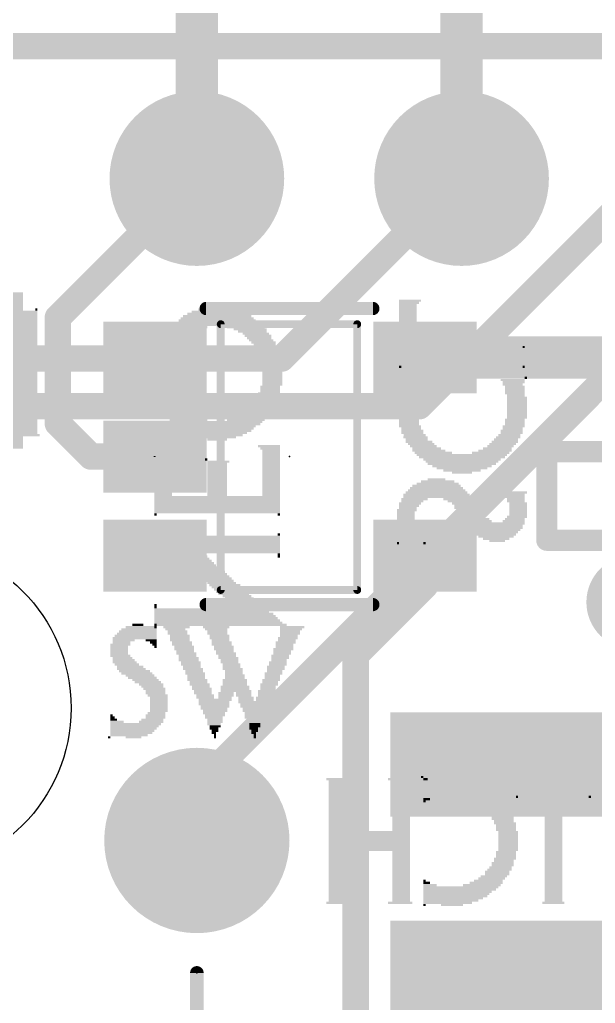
# Model space of a CAD drawing. Extents: x -8.6 to 58.7, y -9 to 29.5.
# Drawn here: x 37.67 to 43.19, y 11.14 to 20.57 of the extents above; entities that cross this region are included whole.
import ezdxf

# ---------------------------------------------------------------- set-up
doc = ezdxf.new("R2010")
doc.units = 0
for name, color, linetype in [('1', 12, 'CONTINUOUS'), ('16', 5, 'CONTINUOUS'), ('17', 110, 'CONTINUOUS'), ('18', 110, 'CONTINUOUS'), ('20', 4, 'CONTINUOUS'), ('200', 132, 'CONTINUOUS'), ('201', 6, 'CONTINUOUS'), ('21', 40, 'CONTINUOUS'), ('23', 53, 'CONTINUOUS'), ('47', 253, 'CONTINUOUS')]:
    doc.layers.add(name, color=color, linetype=linetype)

# ---------------------------------------------------------------- blocks, each defined once
blk = doc.blocks.new('RECT')
blk.add_solid([(-0.5, -0.5), (0.5, -0.5), (-0.5, 0.5), (0.5, 0.5)])
blk = doc.blocks.new('ROUNDP')
at = {"const_width": 0.5}
blk.add_lwpolyline([(0, -0.25, 1), (0, 0.25, 1), (0, -0.25)], format="xyb", dxfattribs=at)
blk = doc.blocks.new('ROUNDV')
at = {"const_width": 0.5}
blk.add_lwpolyline([(0, -0.25, 1), (0, 0.25, 1), (0, -0.25)], format="xyb", dxfattribs=at)

msp = doc.modelspace()

# ---------------------------------------------------------------- linework, layer by layer
at = {"layer": '1'}
for points, const_width in [([(35.56, 20.32), (45.593, 20.32)], 0.254), ([(38.0365, 17.7165), (39.37, 19.05)], 0.254), ([(38.0365, 16.7005), (38.0365, 17.7165)], 0.254), ([(41.559, 17.333), (43.5, 17.333)], 0.4064), ([(38.354, 16.383), (38.0365, 16.7005)], 0.254), ([(38.969, 16.383), (38.354, 16.383)], 0.254), ([(41.559, 15.433), (41.559, 15.143)], 0.254), ([(41.559, 15.143), (40.894, 14.478)], 0.254), ([(40.894, 14.478), (40.894, 9.779)], 0.254)]:
    msp.add_lwpolyline(points, dxfattribs=dict(at, const_width=const_width))
for points, const_width in [([(39.4149, 19.0051, 1), (39.3251, 19.0949)], 0.127), ([(38.1, 17.7165, 1), (37.973, 17.7165)], 0.127), ([(37.9916, 17.7614, 1), (38.0814, 17.6716)], 0.127), ([(41.559, 17.4346, 1), (41.559, 17.2314)], 0.2032), ([(38.0814, 16.7454, 1), (37.9916, 16.6556)], 0.127), ([(37.973, 16.7005, 1), (38.1, 16.7005)], 0.127), ([(38.354, 16.4465, 1), (38.354, 16.3195)], 0.127), ([(38.3091, 16.3381, 1), (38.3989, 16.4279)], 0.127), ([(38.969, 16.3195, 1), (38.969, 16.4465)], 0.127), ([(41.6225, 15.433, 1), (41.4955, 15.433)], 0.127), ([(41.4955, 15.143, 1), (41.6225, 15.143)], 0.127), ([(41.6039, 15.0981, 1), (41.5141, 15.1879)], 0.127), ([(40.9575, 14.478, 1), (40.8305, 14.478)], 0.127), ([(40.8491, 14.5229, 1), (40.9389, 14.4331)], 0.127)]:
    msp.add_lwpolyline(points, format="xyb", dxfattribs=dict(at, const_width=const_width))
at = {"layer": '16'}
for points, const_width in [([(39.37, 21.59), (39.37, 19.05)], 0.4064), ([(41.91, 21.59), (41.91, 19.05)], 0.4064), ([(40.1828, 17.3228), (41.91, 19.05)], 0.254), ([(41.5036, 16.8656), (43.688, 19.05)], 0.254), ([(40.1828, 17.3228), (23.991, 17.3228)], 0.254), ([(43.434, 17.272), (39.37, 13.208)], 0.254), ([(24.4856, 16.8656), (41.5036, 16.8656)], 0.254), ([(39.37, 13.208), (39.37, 12.7)], 0.254)]:
    msp.add_lwpolyline(points, dxfattribs=dict(at, const_width=const_width))
for points, const_width in [([(41.9549, 19.0051, 1), (41.8651, 19.0949)], 0.127), ([(39.2684, 19.05, 1), (39.4716, 19.05)], 0.2032), ([(41.8084, 19.05, 1), (42.0116, 19.05)], 0.2032), ([(40.1379, 17.3677, 1), (40.2277, 17.2779)], 0.127), ([(40.1828, 17.2593, 1), (40.1828, 17.3863)], 0.127), ([(41.5036, 16.8021, 1), (41.5036, 16.9291)], 0.127), ([(41.4587, 16.9105, 1), (41.5485, 16.8207)], 0.127), ([(39.4335, 13.208, 1), (39.3065, 13.208)], 0.127), ([(39.3251, 13.2529, 1), (39.4149, 13.1631)], 0.127), ([(39.3065, 12.7, 1), (39.4335, 12.7)], 0.127)]:
    msp.add_lwpolyline(points, format="xyb", dxfattribs=dict(at, const_width=const_width))
at = {"layer": '20'}
msp.add_circle((36.576, 13.97), 1.5875, dxfattribs=at)
at = {"layer": '21'}
for points, const_width in [([(39.459, 17.803), (41.059, 17.803)], 0.127), ([(39.599, 15.103), (39.599, 17.653)], 0.075), ([(39.599, 17.653), (40.909, 17.653)], 0.075), ([(40.909, 17.653), (40.909, 15.103)], 0.075), ([(42.728, 15.58), (42.728, 16.43)], 0.2032), ([(42.728, 16.43), (46.728, 16.43)], 0.2032), ([(38.969, 16.383), (38.959, 16.383)], 0.01), ([(45.228, 15.58), (42.728, 15.58)], 0.2032), ([(40.909, 15.103), (39.599, 15.103)], 0.075), ([(41.059, 14.963), (39.459, 14.963)], 0.127)]:
    msp.add_lwpolyline(points, dxfattribs=dict(at, const_width=const_width))
for points, const_width in [([(39.459, 17.8347, 1), (39.459, 17.7713)], 0.0635), ([(41.059, 17.7713, 1), (41.059, 17.8347)], 0.0635), ([(39.599, 17.6718, 1), (39.599, 17.6343)], 0.0375), ([(39.6178, 17.653, 1), (39.5803, 17.653)], 0.0375), ([(40.9277, 17.653, 1), (40.8903, 17.653)], 0.0375), ([(40.909, 17.6343, 1), (40.909, 17.6718)], 0.0375), ([(42.7788, 16.43, 1), (42.6772, 16.43)], 0.1016), ([(42.728, 16.4808, 1), (42.728, 16.3792)], 0.1016), ([(38.959, 16.3855, 1), (38.959, 16.3805)], 0.005), ([(38.969, 16.3805, 1), (38.969, 16.3855)], 0.005), ([(42.728, 15.6308, 1), (42.728, 15.5292)], 0.1016), ([(42.6772, 15.58, 1), (42.7788, 15.58)], 0.1016), ([(39.599, 15.1218, 1), (39.599, 15.0843)], 0.0375), ([(39.5803, 15.103, 1), (39.6178, 15.103)], 0.0375), ([(40.8903, 15.103, 1), (40.9277, 15.103)], 0.0375), ([(40.909, 15.0843, 1), (40.909, 15.1218)], 0.0375), ([(39.459, 14.9948, 1), (39.459, 14.9313)], 0.0635), ([(41.059, 14.9313, 1), (41.059, 14.9948)], 0.0635)]:
    msp.add_lwpolyline(points, format="xyb", dxfattribs=dict(at, const_width=const_width))
at = {"layer": '23'}
for p in [(40.259, 16.383), (39.37, 11.43)]:
    msp.add_point(p, dxfattribs=at)
at = {"layer": '47', "const_width": 0.13}
msp.add_lwpolyline([(39.37, 11.43), (39.37, -8.935)], dxfattribs=at)
at = {"layer": '47', "const_width": 0.065}
msp.add_lwpolyline([(39.4025, 11.43, 1), (39.3375, 11.43)], format="xyb", dxfattribs=at)

# ---------------------------------------------------------------- block references
at = {"layer": '1', "xscale": 1.24, "yscale": 1.5}
msp.add_blockref('RECT', (37.0815, 17.2085), dxfattribs=at)
at = {"layer": '1', "xscale": 0.69, "yscale": 0.99, "rotation": 270}
for p in [(38.969, 17.333), (41.559, 17.333), (38.969, 16.383), (38.969, 15.433), (41.559, 15.433)]:
    msp.add_blockref('RECT', p, dxfattribs=at)
at = {"layer": '1', "yscale": 4.6, "rotation": 270}
for p in [(43.528, 13.43), (43.528, 11.43)]:
    msp.add_blockref('RECT', p, dxfattribs=at)
at = {"layer": '17', "xscale": 1.6764, "yscale": 1.6764, "rotation": 90}
for p in [(39.37, 19.05), (39.37, 19.05), (41.91, 19.05), (41.91, 19.05)]:
    msp.add_blockref('ROUNDP', p, dxfattribs=at)
at = {"layer": '17', "xscale": 1.778, "yscale": 1.778}
msp.add_blockref('ROUNDP', (39.37, 12.7), dxfattribs=at)
msp.add_blockref('ROUNDP', (39.37, 12.7), dxfattribs=at)
at = {"layer": '18', "xscale": 0.9064, "yscale": 0.9064}
msp.add_blockref('ROUNDV', (43.561, 14.986), dxfattribs=at)
msp.add_blockref('ROUNDV', (43.561, 14.986), dxfattribs=at)
at = {"layer": '200', "yscale": 0.0212}
for p, xscale in [((38.8147, 14.7261), 0.3385), ((38.8359, 14.7473), 0.2962), ((38.8041, 14.7684), 0.1058), ((38.9734, 14.7684), 0.0212), ((39.1744, 14.7473), 0.2539), ((39.1638, 14.7261), 0.1904), ((39.5553, 14.7473), 0.2539), ((39.5553, 14.7261), 0.2116), ((40.2746, 14.7261), 0.2116), ((40.2852, 14.7473), 0.2327), ((38.7724, 14.6415), 0.4232), ((38.6666, 14.6203), 0.2116), ((38.783, 14.6626), 0.402), ((38.7936, 14.6838), 0.3809), ((38.8041, 14.7049), 0.3597), ((38.9311, 14.6203), 0.1058), ((39.185, 14.7049), 0.1904), ((39.185, 14.6838), 0.1904), ((39.2061, 14.6626), 0.1904), ((39.2061, 14.6415), 0.1904), ((39.2061, 14.6203), 0.1904), ((39.5658, 14.7049), 0.1904), ((39.5658, 14.6838), 0.1904), ((39.587, 14.6626), 0.1904), ((39.587, 14.6415), 0.1904), ((39.5976, 14.6203), 0.1693), ((40.2323, 14.6203), 0.1693), ((40.2429, 14.6415), 0.1904), ((40.2535, 14.6626), 0.1693), ((40.2641, 14.7049), 0.1904), ((40.2641, 14.6838), 0.1904), ((38.6243, 14.5568), 0.1693), ((38.6243, 14.5357), 0.1693), ((38.6349, 14.578), 0.1904), ((38.6455, 14.5992), 0.1693), ((38.9522, 14.5992), 0.0635), ((38.9628, 14.578), 0.0423), ((38.9734, 14.5568), 0.0212), ((39.2273, 14.5992), 0.1904), ((39.2273, 14.578), 0.1904), ((39.2485, 14.5568), 0.1904), ((39.2485, 14.5357), 0.1904), ((39.6082, 14.5992), 0.1904), ((39.6082, 14.578), 0.1904), ((39.6293, 14.5568), 0.1904), ((39.6293, 14.5357), 0.1904), ((40.2006, 14.5357), 0.1904), ((40.2217, 14.5992), 0.1904), ((40.2112, 14.578), 0.1693), ((40.2112, 14.5568), 0.1693), ((38.6243, 14.5145), 0.1693), ((38.6243, 14.4934), 0.1693), ((38.6349, 14.4722), 0.1904), ((38.656, 14.4511), 0.1904), ((38.6666, 14.4299), 0.2116), ((39.259, 14.5145), 0.1693), ((39.2696, 14.4934), 0.1904), ((39.2802, 14.4722), 0.1693), ((39.2908, 14.4511), 0.1904), ((39.2908, 14.4299), 0.1904), ((39.6399, 14.5145), 0.1693), ((39.6505, 14.4934), 0.1904), ((39.661, 14.4722), 0.1693), ((39.6716, 14.4511), 0.1904), ((39.6822, 14.4299), 0.1693), ((40.1688, 14.4722), 0.1693), ((40.1688, 14.4511), 0.1693), ((40.1583, 14.4299), 0.1481), ((40.19, 14.5145), 0.1693), ((40.19, 14.4934), 0.1693), ((38.6772, 14.4087), 0.2327), ((38.6983, 14.3876), 0.2327), ((38.7301, 14.3664), 0.2539), ((38.7407, 14.3453), 0.2751), ((39.3119, 14.4087), 0.1904), ((39.3119, 14.3876), 0.1904), ((39.3225, 14.3664), 0.1693), ((39.3331, 14.3453), 0.1904), ((39.6822, 14.4087), 0.1693), ((39.7034, 14.3876), 0.1693), ((39.7034, 14.3664), 0.1693), ((39.7139, 14.3453), 0.1904), ((40.1265, 14.3664), 0.1693), ((40.1265, 14.3453), 0.1693), ((40.1477, 14.4087), 0.1693), ((40.1477, 14.3876), 0.1693), ((38.7724, 14.3241), 0.2962), ((38.7936, 14.3029), 0.2962), ((38.8253, 14.2818), 0.2751), ((38.8465, 14.2606), 0.2751), ((38.8782, 14.2395), 0.2539), ((39.3437, 14.3241), 0.1693), ((39.3543, 14.3029), 0.1904), ((39.3648, 14.2818), 0.1693), ((39.3648, 14.2606), 0.1693), ((39.3754, 14.2395), 0.1904), ((39.7351, 14.2395), 0.2327), ((39.7245, 14.3241), 0.1693), ((39.7245, 14.3029), 0.1693), ((39.7351, 14.2818), 0.1904), ((39.7351, 14.2606), 0.1904), ((40.0842, 14.2395), 0.1693), ((40.1054, 14.3029), 0.1693), ((40.0948, 14.2818), 0.1481), ((40.0948, 14.2606), 0.1481), ((40.1159, 14.3241), 0.1481), ((38.8993, 14.2183), 0.2539), ((38.9311, 14.1972), 0.2327), ((38.9417, 14.176), 0.2116), ((38.9628, 14.1548), 0.2116), ((39.386, 14.2183), 0.1693), ((39.3966, 14.1972), 0.1904), ((39.4071, 14.176), 0.1693), ((39.4177, 14.1548), 0.1904), ((39.7351, 14.176), 0.2751), ((39.7351, 14.1548), 0.2751), ((39.7351, 14.2183), 0.2327), ((39.7351, 14.1972), 0.2327), ((40.0631, 14.1972), 0.1693), ((40.0525, 14.176), 0.1481), ((40.0525, 14.1548), 0.1481), ((40.0736, 14.2183), 0.1481), ((38.9734, 14.1337), 0.1904), ((38.9734, 14.1125), 0.1904), ((38.9946, 14.0914), 0.1904), ((39.0051, 14.0702), 0.1693), ((39.4283, 14.1337), 0.1693), ((39.4283, 14.1125), 0.1693), ((39.4495, 14.0914), 0.1693), ((39.4495, 14.0702), 0.1693), ((39.6399, 14.0702), 0.127), ((39.6505, 14.1125), 0.1481), ((39.6505, 14.0914), 0.1481), ((39.7457, 14.1337), 0.2962), ((39.8197, 14.1125), 0.1481), ((39.8197, 14.0914), 0.1481), ((39.8409, 14.0702), 0.1481), ((40.0102, 14.0702), 0.1481), ((40.0419, 14.1337), 0.1693), ((40.0313, 14.1125), 0.1481), ((40.0313, 14.0914), 0.1481), ((39.0051, 14.049), 0.1693), ((39.0051, 14.0279), 0.1693), ((39.0051, 14.0067), 0.1693), ((39.0051, 13.9856), 0.1693), ((39.0051, 13.9644), 0.1693), ((39.5447, 14.049), 0.3174), ((39.5341, 14.0279), 0.2962), ((39.5341, 14.0067), 0.2962), ((39.5447, 13.9856), 0.2751), ((39.5341, 13.9644), 0.2539), ((39.8409, 14.049), 0.1481), ((39.9149, 14.0279), 0.2962), ((39.9255, 14.0067), 0.2751), ((39.9255, 13.9856), 0.2751), ((39.9255, 13.9644), 0.2327), ((40.0102, 14.049), 0.1481), ((38.5502, 13.9009), 0.0212), ((38.5608, 13.8798), 0.0423), ((38.9734, 13.9009), 0.1904), ((38.9734, 13.8798), 0.1904), ((38.984, 13.9221), 0.1693), ((39.0051, 13.9433), 0.1693), ((39.5341, 13.9221), 0.2116), ((39.5447, 13.9433), 0.2327), ((39.5341, 13.8798), 0.1693), ((39.5447, 13.9009), 0.1904), ((39.9255, 13.9433), 0.2327), ((39.9149, 13.8798), 0.1693), ((39.9255, 13.9221), 0.1904), ((39.9255, 13.9009), 0.1904), ((38.5714, 13.8586), 0.0635), ((38.6031, 13.8375), 0.1269), ((38.7724, 13.7951), 0.4655), ((38.783, 13.8163), 0.4866), ((38.7618, 13.774), 0.4443), ((38.9311, 13.8375), 0.2327), ((38.9417, 13.8586), 0.2116), ((39.5447, 13.8586), 0.1481), ((39.5447, 13.8375), 0.1481), ((39.5341, 13.8163), 0.127), ((39.5447, 13.7951), 0.1058), ((39.5341, 13.774), 0.0846), ((39.9255, 13.8586), 0.1481), ((39.9255, 13.8375), 0.1481), ((39.9255, 13.8163), 0.1058), ((39.9255, 13.7951), 0.1058), ((39.9149, 13.774), 0.0846), ((38.5291, 13.6894), 0.0212), ((38.7512, 13.7528), 0.4232), ((38.7195, 13.7105), 0.3597), ((38.7407, 13.7317), 0.402), ((38.7618, 13.6894), 0.1481), ((39.5447, 13.7528), 0.0635), ((39.5341, 13.7317), 0.0423), ((39.5447, 13.7105), 0.0212), ((39.5447, 13.6894), 0.0212), ((39.9255, 13.7528), 0.0635), ((39.9149, 13.7317), 0.0423), ((39.9255, 13.7105), 0.0212), ((39.9255, 13.6894), 0.0212)]:
    msp.add_blockref('RECT', p, dxfattribs=dict(at, xscale=xscale))
at = {"layer": '201', "yscale": 0.0212, "rotation": 180}
for p, xscale in [((41.4163, 17.8787), 0.2116), ((41.3952, 17.8364), 0.1693), ((41.4058, 17.8575), 0.1904), ((37.6184, 17.7306), 0.4443), ((37.6396, 17.7517), 0.402), ((37.6502, 17.7729), 0.3808), ((37.6079, 17.794), 0.1693), ((37.83, 17.794), 0.0212), ((38.0839, 17.7729), 0.1904), ((38.0839, 17.7517), 0.1481), ((38.0839, 17.7306), 0.1481), ((39.565, 17.7306), 0.6559), ((39.565, 17.7517), 0.5713), ((39.565, 17.7729), 0.4866), ((39.565, 17.794), 0.3597), ((39.565, 17.8152), 0.1904), ((41.3952, 17.8152), 0.1693), ((41.3952, 17.794), 0.1693), ((41.3952, 17.7729), 0.1693), ((41.3952, 17.7517), 0.1693), ((41.3952, 17.7306), 0.1693), ((37.5867, 17.6459), 0.5078), ((37.5973, 17.6883), 0.4866), ((37.5973, 17.6671), 0.4866), ((37.6079, 17.7094), 0.4655), ((38.0839, 17.7094), 0.1481), ((38.0839, 17.6883), 0.1481), ((38.0839, 17.6671), 0.1481), ((38.0839, 17.6459), 0.1481), ((39.565, 17.6459), 0.8675), ((39.565, 17.6671), 0.8252), ((39.565, 17.6883), 0.7405), ((39.565, 17.7094), 0.6982), ((41.3952, 17.7094), 0.1693), ((41.3952, 17.6883), 0.1693), ((41.3952, 17.6671), 0.1693), ((41.3952, 17.6459), 0.1693), ((37.5761, 17.6248), 0.529), ((37.7666, 17.6036), 0.1481), ((37.7666, 17.5825), 0.1481), ((37.7666, 17.5613), 0.1481), ((38.0839, 17.6248), 0.1481), ((38.0839, 17.6036), 0.1481), ((38.0839, 17.5825), 0.1481), ((38.0839, 17.5613), 0.1481), ((39.1947, 17.5613), 0.2539), ((39.2476, 17.6036), 0.3174), ((39.2265, 17.5825), 0.2751), ((39.2899, 17.6248), 0.3597), ((39.8401, 17.6248), 0.3597), ((39.8824, 17.6036), 0.3174), ((39.9035, 17.5825), 0.2751), ((39.9353, 17.5613), 0.2539), ((41.3952, 17.6248), 0.1693), ((41.3952, 17.6036), 0.1693), ((41.3952, 17.5825), 0.1693), ((41.3952, 17.5613), 0.1693), ((37.7666, 17.5401), 0.1481), ((37.7666, 17.519), 0.1481), ((37.7666, 17.4978), 0.1481), ((37.7666, 17.4767), 0.1481), ((37.7666, 17.4555), 0.1481), ((38.0839, 17.5401), 0.1481), ((38.0839, 17.519), 0.1481), ((38.0839, 17.4978), 0.1481), ((38.0839, 17.4767), 0.1481), ((38.0839, 17.4555), 0.1481), ((39.1101, 17.4555), 0.2116), ((39.1207, 17.4767), 0.2327), ((39.1524, 17.519), 0.2539), ((39.1313, 17.4978), 0.2116), ((39.1736, 17.5401), 0.2539), ((39.9564, 17.5401), 0.2539), ((39.967, 17.519), 0.2327), ((39.9882, 17.4978), 0.2327), ((40.0093, 17.4767), 0.2327), ((40.0199, 17.4555), 0.2116), ((41.3952, 17.5401), 0.1693), ((41.3952, 17.519), 0.1693), ((41.3952, 17.4978), 0.1693), ((41.3952, 17.4767), 0.1693), ((41.3952, 17.4555), 0.1693), ((37.7666, 17.4344), 0.1481), ((37.7666, 17.4132), 0.1481), ((37.7666, 17.392), 0.1481), ((37.7666, 17.3709), 0.1481), ((38.0839, 17.4344), 0.1481), ((38.0839, 17.4132), 0.1481), ((38.0839, 17.392), 0.1481), ((38.0839, 17.3709), 0.1481), ((39.0678, 17.3709), 0.2116), ((39.0889, 17.4344), 0.2116), ((39.0889, 17.4132), 0.2116), ((39.0784, 17.392), 0.1904), ((40.0411, 17.4344), 0.2116), ((40.0411, 17.4132), 0.2116), ((40.0516, 17.392), 0.1904), ((40.0622, 17.3709), 0.2116), ((41.3952, 17.4344), 0.1693), ((41.9136, 17.4132), 1.206), ((41.9136, 17.392), 1.206), ((41.9136, 17.3709), 1.206), ((42.506, 17.4344), 0.0212), ((37.7666, 17.3497), 0.1481), ((37.7666, 17.3286), 0.1481), ((37.7666, 17.3074), 0.1481), ((37.7666, 17.2862), 0.1481), ((37.7666, 17.2651), 0.1481), ((38.0839, 17.3497), 0.1481), ((38.0839, 17.3286), 0.1481), ((38.0839, 17.3074), 0.1481), ((38.0839, 17.2862), 0.1481), ((38.0839, 17.2651), 0.1481), ((39.036, 17.2862), 0.1904), ((39.036, 17.2651), 0.1904), ((39.0572, 17.3497), 0.1904), ((39.0572, 17.3286), 0.1904), ((39.0572, 17.3074), 0.1904), ((40.0728, 17.3497), 0.1904), ((40.0728, 17.3286), 0.1904), ((40.0728, 17.3074), 0.1904), ((40.0939, 17.2862), 0.1904), ((40.0939, 17.2651), 0.1904), ((41.9136, 17.3497), 1.206), ((41.9136, 17.3286), 1.206), ((41.9136, 17.3074), 1.206), ((41.9136, 17.2862), 1.206), ((41.9136, 17.2651), 1.206), ((37.5867, 17.2228), 0.5078), ((37.5973, 17.2016), 0.4866), ((37.6079, 17.1805), 0.4655), ((37.7666, 17.2439), 0.1481), ((38.0839, 17.2439), 0.1481), ((38.0839, 17.2228), 0.1481), ((38.0839, 17.2016), 0.1481), ((38.0839, 17.1805), 0.1481), ((39.036, 17.2439), 0.1904), ((39.036, 17.2228), 0.1904), ((39.036, 17.2016), 0.1904), ((39.036, 17.1805), 0.1904), ((40.0939, 17.2439), 0.1904), ((40.0939, 17.2228), 0.1904), ((40.0939, 17.2016), 0.1904), ((40.0939, 17.1805), 0.1904), ((41.3211, 17.2439), 0.0212), ((42.506, 17.2439), 0.0212), ((37.5973, 17.0958), 0.4866), ((37.6079, 17.117), 0.4655), ((37.629, 17.1593), 0.4232), ((37.6396, 17.1381), 0.402), ((37.7666, 17.0747), 0.1481), ((38.0839, 17.1593), 0.1481), ((38.0839, 17.1381), 0.1481), ((38.0839, 17.117), 0.1481), ((38.0839, 17.0958), 0.1481), ((38.0839, 17.0747), 0.1481), ((39.036, 17.1593), 0.1904), ((39.036, 17.1381), 0.1904), ((39.036, 17.117), 0.1904), ((39.036, 17.0958), 0.1904), ((39.036, 17.0747), 0.1904), ((40.0939, 17.1593), 0.1904), ((40.0939, 17.1381), 0.1904), ((40.0939, 17.117), 0.1904), ((40.0939, 17.0958), 0.1904), ((40.0939, 17.0747), 0.1904), ((41.4163, 17.117), 0.2539), ((41.4163, 17.0958), 0.2116), ((41.4163, 17.0747), 0.2116), ((42.4002, 17.117), 0.2327), ((42.4108, 17.0958), 0.2116), ((42.4002, 17.0747), 0.1904), ((42.5271, 17.1381), 0.0212), ((37.7666, 17.0535), 0.1481), ((37.7666, 17.0324), 0.1481), ((37.7666, 17.0112), 0.1481), ((37.7666, 16.99), 0.1481), ((38.0839, 17.0535), 0.1481), ((38.0839, 17.0324), 0.1481), ((38.0839, 17.0112), 0.1481), ((38.0839, 16.99), 0.1481), ((39.0572, 17.0535), 0.1904), ((39.0572, 17.0324), 0.1904), ((39.0572, 17.0112), 0.1904), ((39.0678, 16.99), 0.2116), ((40.0622, 16.99), 0.2116), ((40.0728, 17.0535), 0.1904), ((40.0728, 17.0324), 0.1904), ((40.0728, 17.0112), 0.1904), ((41.3952, 16.99), 0.1693), ((41.4058, 17.0535), 0.1904), ((41.4058, 17.0324), 0.1904), ((41.4058, 17.0112), 0.1904), ((42.4214, 17.0535), 0.1904), ((42.4214, 17.0324), 0.1904), ((42.4214, 17.0112), 0.1904), ((42.4214, 16.99), 0.1904), ((37.7666, 16.9689), 0.1481), ((37.7666, 16.9477), 0.1481), ((37.7666, 16.9266), 0.1481), ((37.7666, 16.9054), 0.1481), ((37.7666, 16.8842), 0.1481), ((38.0839, 16.9689), 0.1481), ((38.0839, 16.9477), 0.1481), ((38.0839, 16.9266), 0.1481), ((38.0839, 16.9054), 0.1481), ((38.0839, 16.8842), 0.1481), ((39.0889, 16.9477), 0.2116), ((39.0889, 16.9266), 0.2116), ((39.0784, 16.9689), 0.1904), ((39.1101, 16.9054), 0.2116), ((39.1207, 16.8842), 0.2327), ((40.0093, 16.8842), 0.2327), ((40.0199, 16.9054), 0.2116), ((40.0411, 16.9477), 0.2116), ((40.0411, 16.9266), 0.2116), ((40.0516, 16.9689), 0.1904), ((41.3846, 16.9477), 0.1904), ((41.3846, 16.9266), 0.1904), ((41.3846, 16.9054), 0.1904), ((41.3846, 16.8842), 0.1904), ((41.3952, 16.9689), 0.1693), ((42.4319, 16.9689), 0.1693), ((42.4425, 16.9477), 0.1904), ((42.4425, 16.9266), 0.1904), ((42.4425, 16.9054), 0.1904), ((42.4425, 16.8842), 0.1904), ((37.7666, 16.8631), 0.1481), ((37.7666, 16.8419), 0.1481), ((37.7666, 16.8208), 0.1481), ((37.7666, 16.7996), 0.1481), ((38.0839, 16.8631), 0.1481), ((38.0839, 16.8419), 0.1481), ((38.0839, 16.8208), 0.1481), ((38.0839, 16.7996), 0.1481), ((39.1524, 16.8419), 0.2539), ((39.1313, 16.8631), 0.2116), ((39.1736, 16.8208), 0.2539), ((39.1947, 16.7996), 0.2539), ((39.9353, 16.7996), 0.2539), ((39.9564, 16.8208), 0.2539), ((39.9776, 16.8419), 0.2539), ((39.9987, 16.8631), 0.2116), ((41.3846, 16.8631), 0.1904), ((41.3846, 16.8419), 0.1904), ((41.3846, 16.8208), 0.1904), ((41.3846, 16.7996), 0.1904), ((42.4425, 16.8631), 0.1904), ((42.4425, 16.8419), 0.1904), ((42.4425, 16.8208), 0.1904), ((42.4425, 16.7996), 0.1904), ((37.7666, 16.7785), 0.1481), ((37.7666, 16.7573), 0.1481), ((37.7666, 16.7361), 0.1481), ((37.7666, 16.715), 0.1481), ((37.7666, 16.6938), 0.1481), ((38.0839, 16.7785), 0.1481), ((38.0839, 16.7573), 0.1481), ((38.0839, 16.7361), 0.1481), ((38.0839, 16.715), 0.1481), ((38.0839, 16.6938), 0.1481), ((39.2476, 16.7573), 0.3174), ((39.2265, 16.7785), 0.2751), ((39.2899, 16.7361), 0.3597), ((39.565, 16.715), 0.8675), ((39.565, 16.6938), 0.8252), ((39.8401, 16.7361), 0.3597), ((39.8824, 16.7573), 0.3174), ((39.9035, 16.7785), 0.2751), ((41.3846, 16.7785), 0.1904), ((41.3846, 16.7573), 0.1904), ((41.4058, 16.7361), 0.1904), ((41.4058, 16.715), 0.1904), ((41.4058, 16.6938), 0.1904), ((42.4214, 16.7361), 0.1904), ((42.4214, 16.715), 0.1904), ((42.4214, 16.6938), 0.1904), ((42.4425, 16.7785), 0.1904), ((42.4425, 16.7573), 0.1904), ((37.7666, 16.6727), 0.1481), ((37.7666, 16.6515), 0.1481), ((37.7666, 16.6303), 0.1481), ((37.7666, 16.6092), 0.1481), ((38.0839, 16.6727), 0.1481), ((38.0839, 16.6515), 0.1481), ((38.0839, 16.6303), 0.1481), ((38.0839, 16.6092), 0.1481), ((39.565, 16.6727), 0.7405), ((39.565, 16.6515), 0.6982), ((39.565, 16.6303), 0.6559), ((39.565, 16.6092), 0.5713), ((41.4163, 16.6727), 0.2116), ((41.4269, 16.6515), 0.1904), ((41.4375, 16.6303), 0.2116), ((41.4375, 16.6092), 0.2116), ((42.3896, 16.6303), 0.2116), ((42.3896, 16.6092), 0.2116), ((42.4108, 16.6727), 0.2116), ((42.4002, 16.6515), 0.1904), ((37.7666, 16.588), 0.1904), ((38.0839, 16.588), 0.1904), ((39.565, 16.588), 0.4866), ((39.565, 16.5669), 0.3597), ((39.565, 16.5457), 0.1904), ((41.4587, 16.588), 0.2116), ((41.4692, 16.5669), 0.2327), ((41.4798, 16.5457), 0.2116), ((41.501, 16.5246), 0.2539), ((41.5221, 16.5034), 0.2539), ((42.305, 16.5034), 0.2539), ((42.3261, 16.5246), 0.2539), ((42.3367, 16.5457), 0.2327), ((42.3579, 16.5669), 0.2327), ((42.3685, 16.588), 0.2116), ((39.0466, 16.4399), 0.1693), ((39.0466, 16.4188), 0.1693), ((39.0678, 16.4822), 0.2116), ((39.0572, 16.4611), 0.1904), ((40.0622, 16.4822), 0.2116), ((40.0728, 16.4611), 0.1904), ((40.0834, 16.4399), 0.1693), ((40.0834, 16.4188), 0.1693), ((41.5433, 16.4822), 0.2539), ((41.575, 16.4611), 0.2751), ((41.5962, 16.4399), 0.3174), ((41.6385, 16.4188), 0.3597), ((42.1886, 16.4188), 0.3597), ((42.2309, 16.4399), 0.3174), ((42.2521, 16.4611), 0.2751), ((42.2838, 16.4822), 0.2539), ((39.0466, 16.3976), 0.1693), ((39.0466, 16.3764), 0.1693), ((39.0466, 16.3553), 0.1693), ((39.0466, 16.3341), 0.1693), ((39.4592, 16.3553), 0.0212), ((39.5756, 16.3341), 0.2116), ((40.0834, 16.3976), 0.1693), ((40.0834, 16.3764), 0.1693), ((40.0834, 16.3553), 0.1693), ((40.0834, 16.3341), 0.1693), ((41.9136, 16.3976), 0.8675), ((41.9136, 16.3764), 0.8252), ((41.9136, 16.3553), 0.7405), ((41.9136, 16.3341), 0.6982), ((39.0466, 16.313), 0.1693), ((39.0466, 16.2918), 0.1693), ((39.0466, 16.2707), 0.1693), ((39.0466, 16.2495), 0.1693), ((39.0466, 16.2283), 0.1693), ((39.565, 16.313), 0.1904), ((39.565, 16.2918), 0.1904), ((39.565, 16.2707), 0.1904), ((39.565, 16.2495), 0.1904), ((39.565, 16.2283), 0.1904), ((40.0834, 16.313), 0.1693), ((40.0834, 16.2918), 0.1693), ((40.0834, 16.2707), 0.1693), ((40.0834, 16.2495), 0.1693), ((40.0834, 16.2283), 0.1693), ((41.9136, 16.313), 0.6559), ((41.9136, 16.2918), 0.5713), ((41.9136, 16.2707), 0.4866), ((41.9136, 16.2495), 0.3597), ((41.9136, 16.2283), 0.1904), ((39.0466, 16.2072), 0.1693), ((39.0466, 16.186), 0.1693), ((39.0466, 16.1649), 0.1693), ((39.0466, 16.1437), 0.1693), ((39.565, 16.2072), 0.1904), ((39.565, 16.186), 0.1904), ((39.565, 16.1649), 0.1904), ((39.565, 16.1437), 0.1904), ((40.0834, 16.2072), 0.1693), ((40.0834, 16.186), 0.1693), ((40.0834, 16.1649), 0.1693), ((40.0834, 16.1437), 0.1693), ((41.6808, 16.1437), 0.3174), ((41.6702, 16.1649), 0.1693), ((39.0466, 16.1225), 0.1693), ((39.0466, 16.1014), 0.1693), ((39.0466, 16.0802), 0.1693), ((39.0466, 16.0591), 0.1693), ((39.0466, 16.0379), 0.1693), ((39.565, 16.1225), 0.1904), ((39.565, 16.1014), 0.1904), ((39.565, 16.0802), 0.1904), ((39.565, 16.0591), 0.1904), ((39.565, 16.0379), 0.1904), ((40.0834, 16.1225), 0.1693), ((40.0834, 16.1014), 0.1693), ((40.0834, 16.0802), 0.1693), ((40.0834, 16.0591), 0.1693), ((40.0834, 16.0379), 0.1693), ((41.6702, 16.0379), 0.5924), ((41.6702, 16.0591), 0.5501), ((41.6702, 16.0802), 0.5078), ((41.6702, 16.1014), 0.4655), ((41.6808, 16.1225), 0.402), ((42.4108, 16.0379), 0.2539), ((39.0466, 16.0168), 0.1693), ((39.565, 15.9956), 1.206), ((39.565, 15.9744), 1.206), ((39.565, 15.9533), 1.206), ((39.565, 16.0168), 0.1904), ((40.0834, 16.0168), 0.1693), ((41.4587, 15.9744), 0.2539), ((41.4375, 15.9533), 0.2116), ((41.6808, 15.9956), 0.6559), ((41.6702, 16.0168), 0.6347), ((41.8818, 15.9744), 0.2962), ((41.9136, 15.9533), 0.2751), ((42.4108, 16.0168), 0.2116), ((42.4214, 15.9956), 0.1904), ((42.4319, 15.9744), 0.1693), ((42.4319, 15.9533), 0.1693), ((39.565, 15.9321), 1.206), ((39.565, 15.911), 1.206), ((39.565, 15.8898), 1.206), ((39.565, 15.8687), 1.206), ((39.565, 15.8475), 1.206), ((41.374, 15.8475), 0.1693), ((41.3846, 15.8687), 0.1904), ((41.4163, 15.9321), 0.2116), ((41.3952, 15.8898), 0.1693), ((41.4058, 15.911), 0.1904), ((41.9347, 15.9321), 0.2327), ((41.9559, 15.911), 0.2327), ((41.9559, 15.8898), 0.2327), ((41.977, 15.8687), 0.2327), ((41.9982, 15.8475), 0.2327), ((42.4531, 15.9321), 0.1693), ((42.4531, 15.911), 0.1693), ((42.4531, 15.8898), 0.1693), ((42.4531, 15.8687), 0.1693), ((42.4531, 15.8475), 0.1693), ((38.9726, 15.8263), 0.0212), ((40.1574, 15.8263), 0.0212), ((41.374, 15.8263), 0.1693), ((41.374, 15.8052), 0.1693), ((41.374, 15.784), 0.1693), ((41.374, 15.7629), 0.1693), ((42.0193, 15.8263), 0.2327), ((42.0299, 15.8052), 0.2116), ((42.0511, 15.784), 0.2539), ((42.0722, 15.7629), 0.2539), ((42.4108, 15.7629), 0.2116), ((42.4214, 15.784), 0.1904), ((42.4425, 15.8052), 0.1904), ((42.4531, 15.8263), 0.1693), ((41.374, 15.7417), 0.1693), ((41.3846, 15.7205), 0.1481), ((41.3952, 15.6994), 0.1693), ((41.3952, 15.6782), 0.1693), ((41.3952, 15.6571), 0.1693), ((42.2309, 15.7205), 0.529), ((42.2415, 15.7417), 0.5501), ((42.2415, 15.6994), 0.5078), ((42.2415, 15.6782), 0.4655), ((42.2415, 15.6571), 0.4232), ((39.5544, 15.6148), 1.2272), ((39.5756, 15.5936), 1.1849), ((39.5862, 15.5724), 1.1637), ((40.1574, 15.6359), 0.0212), ((41.4163, 15.5936), 0.2116), ((41.4058, 15.6359), 0.1904), ((41.4058, 15.6148), 0.1904), ((41.4269, 15.5724), 0.2327), ((42.2415, 15.6359), 0.3808), ((42.2415, 15.6148), 0.3385), ((42.2415, 15.5936), 0.2539), ((42.2521, 15.5724), 0.1481), ((39.5967, 15.5513), 1.1425), ((39.6073, 15.5301), 1.1214), ((39.6179, 15.509), 1.1002), ((39.6285, 15.4878), 1.0791), ((39.6391, 15.4666), 1.0579), ((41.3, 15.5513), 0.0212), ((41.5539, 15.5513), 0.0212), ((39.2899, 15.4455), 0.2751), ((39.3217, 15.4243), 0.2962), ((39.3428, 15.4032), 0.2962), ((39.364, 15.382), 0.2962), ((40.1574, 15.4455), 0.0212), ((40.1574, 15.4243), 0.0212), ((39.3852, 15.3609), 0.2962), ((39.4063, 15.3397), 0.2962), ((39.438, 15.3185), 0.2751), ((39.4698, 15.2974), 0.2962), ((39.4909, 15.2762), 0.2962), ((39.5121, 15.2551), 0.2962), ((39.5333, 15.2339), 0.2962), ((39.5544, 15.2127), 0.2962), ((39.5862, 15.1916), 0.2751), ((39.6073, 15.1704), 0.2751), ((39.6391, 15.1493), 0.2962), ((39.6602, 15.1281), 0.2962), ((39.6814, 15.107), 0.2962), ((39.7025, 15.0858), 0.2962), ((39.7237, 15.0646), 0.2962), ((39.7554, 15.0435), 0.2751), ((39.7766, 15.0223), 0.2751), ((39.8083, 15.0012), 0.2962), ((38.9726, 14.9588), 0.0212), ((38.9726, 14.9377), 0.0212), ((39.5015, 14.9165), 1.0791), ((39.8295, 14.98), 0.2962), ((39.8506, 14.9588), 0.2962), ((39.8718, 14.9377), 0.2962), ((39.5438, 14.8531), 1.1637), ((39.5121, 14.8954), 1.1002), ((39.5333, 14.8742), 1.1425), ((39.5544, 14.8319), 1.1849), ((39.565, 14.8107), 1.206), ((39.5756, 14.7896), 1.2272), ((39.5967, 14.7684), 1.2695), ((38.9726, 14.7473), 0.0212), ((41.5327, 13.3085), 0.0212), ((41.8183, 13.3085), 0.2116), ((40.7287, 13.2873), 0.2327), ((40.7181, 13.2662), 0.1693), ((40.7181, 13.245), 0.1693), ((40.7181, 13.2239), 0.1693), ((40.7181, 13.2027), 0.1693), ((41.3211, 13.2873), 0.2327), ((41.3317, 13.2662), 0.1693), ((41.3317, 13.245), 0.1693), ((41.3317, 13.2239), 0.1693), ((41.3317, 13.2027), 0.1693), ((41.5644, 13.2873), 0.0423), ((41.8078, 13.2662), 0.529), ((41.8289, 13.245), 0.5713), ((41.8501, 13.2239), 0.6136), ((41.8607, 13.2027), 0.6347), ((41.8078, 13.2873), 0.402), ((42.7916, 13.2873), 0.7194), ((42.7916, 13.2662), 0.7194), ((42.7916, 13.245), 0.7194), ((42.7916, 13.2239), 0.7194), ((42.7916, 13.2027), 0.7194), ((40.7181, 13.1816), 0.1693), ((40.7181, 13.1604), 0.1693), ((40.7181, 13.1392), 0.1693), ((40.7181, 13.1181), 0.1693), ((41.3317, 13.1816), 0.1693), ((41.3317, 13.1604), 0.1693), ((41.3317, 13.1392), 0.1693), ((41.3317, 13.1181), 0.1693), ((41.8712, 13.1816), 0.6559), ((41.8924, 13.1604), 0.6982), ((41.903, 13.1392), 0.7194), ((41.6173, 13.1181), 0.1481), ((42.104, 13.1181), 0.3597), ((42.7916, 13.1816), 0.7194), ((42.7916, 13.1604), 0.7194), ((42.7916, 13.1392), 0.7194), ((42.4425, 13.1181), 0.0212), ((42.7916, 13.1181), 0.1693), ((43.1407, 13.1181), 0.0212), ((40.7181, 13.0969), 0.1693), ((40.7181, 13.0758), 0.1693), ((40.7181, 13.0546), 0.1693), ((40.7181, 13.0335), 0.1693), ((40.7181, 13.0123), 0.1693), ((41.3317, 13.0969), 0.1693), ((41.3317, 13.0758), 0.1693), ((41.3317, 13.0546), 0.1693), ((41.3317, 13.0335), 0.1693), ((41.3317, 13.0123), 0.1693), ((41.575, 13.0969), 0.0635), ((41.5539, 13.0758), 0.0212), ((42.1463, 13.0969), 0.3174), ((42.1675, 13.0758), 0.2751), ((42.1992, 13.0546), 0.2539), ((42.2204, 13.0335), 0.2539), ((42.2415, 13.0123), 0.2539), ((42.7916, 13.0969), 0.1693), ((42.7916, 13.0758), 0.1693), ((42.7916, 13.0546), 0.1693), ((42.7916, 13.0335), 0.1693), ((42.7916, 13.0123), 0.1693), ((40.7181, 12.9911), 0.1693), ((40.7181, 12.97), 0.1693), ((40.7181, 12.9488), 0.1693), ((40.7181, 12.9277), 0.1693), ((41.3317, 12.9911), 0.1693), ((41.3317, 12.97), 0.1693), ((41.3317, 12.9488), 0.1693), ((41.3317, 12.9277), 0.1693), ((42.2521, 12.9911), 0.2327), ((42.2732, 12.97), 0.2327), ((42.2838, 12.9488), 0.2116), ((42.305, 12.9277), 0.2116), ((42.7916, 12.9911), 0.1693), ((42.7916, 12.97), 0.1693), ((42.7916, 12.9488), 0.1693), ((42.7916, 12.9277), 0.1693), ((40.7181, 12.9065), 0.1693), ((40.7181, 12.8853), 0.1693), ((40.7181, 12.8642), 0.1693), ((40.7181, 12.843), 0.1693), ((41.3317, 12.9065), 0.1693), ((41.3317, 12.8853), 0.1693), ((41.3317, 12.8642), 0.1693), ((41.3317, 12.843), 0.1693), ((42.305, 12.9065), 0.2116), ((42.3261, 12.8642), 0.2116), ((42.3156, 12.8853), 0.1904), ((42.3367, 12.843), 0.1904), ((42.7916, 12.9065), 0.1693), ((42.7916, 12.8853), 0.1693), ((42.7916, 12.8642), 0.1693), ((42.7916, 12.843), 0.1693), ((40.7181, 12.8219), 0.1693), ((40.7181, 12.8007), 0.1693), ((41.0249, 12.7796), 0.7829), ((41.0249, 12.7584), 0.7829), ((41.0249, 12.7372), 0.7829), ((41.3317, 12.8219), 0.1693), ((41.3317, 12.8007), 0.1693), ((42.3367, 12.8219), 0.1904), ((42.3367, 12.8007), 0.1904), ((42.3579, 12.7796), 0.1904), ((42.3579, 12.7584), 0.1904), ((42.3579, 12.7372), 0.1904), ((42.7916, 12.8219), 0.1693), ((42.7916, 12.8007), 0.1693), ((42.7916, 12.7796), 0.1693), ((42.7916, 12.7584), 0.1693), ((42.7916, 12.7372), 0.1693), ((41.0249, 12.7161), 0.7829), ((41.0249, 12.6949), 0.7829), ((41.0249, 12.6738), 0.7829), ((41.0249, 12.6526), 0.7829), ((42.3579, 12.7161), 0.1904), ((42.3579, 12.6949), 0.1904), ((42.3579, 12.6738), 0.1904), ((42.3579, 12.6526), 0.1904), ((42.7916, 12.7161), 0.1693), ((42.7916, 12.6949), 0.1693), ((42.7916, 12.6738), 0.1693), ((42.7916, 12.6526), 0.1693), ((40.7181, 12.5891), 0.1693), ((40.7181, 12.568), 0.1693), ((40.7181, 12.5468), 0.1693), ((41.0249, 12.6314), 0.7829), ((41.0249, 12.6103), 0.7829), ((41.3317, 12.5891), 0.1693), ((41.3317, 12.568), 0.1693), ((41.3317, 12.5468), 0.1693), ((42.3367, 12.5891), 0.1904), ((42.3367, 12.568), 0.1904), ((42.3367, 12.5468), 0.1904), ((42.3579, 12.6314), 0.1904), ((42.3579, 12.6103), 0.1904), ((42.7916, 12.6314), 0.1693), ((42.7916, 12.6103), 0.1693), ((42.7916, 12.5891), 0.1693), ((42.7916, 12.568), 0.1693), ((42.7916, 12.5468), 0.1693), ((40.7181, 12.5257), 0.1693), ((40.7181, 12.5045), 0.1693), ((40.7181, 12.4833), 0.1693), ((40.7181, 12.4622), 0.1693), ((41.3317, 12.5257), 0.1693), ((41.3317, 12.5045), 0.1693), ((41.3317, 12.4833), 0.1693), ((41.3317, 12.4622), 0.1693), ((42.305, 12.4833), 0.2116), ((42.305, 12.4622), 0.2116), ((42.3261, 12.5257), 0.2116), ((42.3156, 12.5045), 0.1904), ((42.7916, 12.5257), 0.1693), ((42.7916, 12.5045), 0.1693), ((42.7916, 12.4833), 0.1693), ((42.7916, 12.4622), 0.1693), ((40.7181, 12.441), 0.1693), ((40.7181, 12.4199), 0.1693), ((40.7181, 12.3987), 0.1693), ((40.7181, 12.3775), 0.1693), ((40.7181, 12.3564), 0.1693), ((41.3317, 12.441), 0.1693), ((41.3317, 12.4199), 0.1693), ((41.3317, 12.3987), 0.1693), ((41.3317, 12.3775), 0.1693), ((41.3317, 12.3564), 0.1693), ((42.2204, 12.3564), 0.2539), ((42.2521, 12.3987), 0.2327), ((42.2521, 12.3775), 0.2327), ((42.2732, 12.4199), 0.2327), ((42.2838, 12.441), 0.2116), ((42.7916, 12.441), 0.1693), ((42.7916, 12.4199), 0.1693), ((42.7916, 12.3987), 0.1693), ((42.7916, 12.3775), 0.1693), ((42.7916, 12.3564), 0.1693), ((40.7181, 12.3352), 0.1693), ((40.7181, 12.3141), 0.1693), ((40.7181, 12.2929), 0.1693), ((40.7181, 12.2718), 0.1693), ((41.3317, 12.3352), 0.1693), ((41.3317, 12.3141), 0.1693), ((41.3317, 12.2929), 0.1693), ((41.3317, 12.2718), 0.1693), ((41.5539, 12.3141), 0.0212), ((41.575, 12.2929), 0.0635), ((41.6068, 12.2718), 0.127), ((42.104, 12.2718), 0.3597), ((42.1463, 12.2929), 0.3174), ((42.1675, 12.3141), 0.2751), ((42.1992, 12.3352), 0.2539), ((42.7916, 12.3352), 0.1693), ((42.7916, 12.3141), 0.1693), ((42.7916, 12.2929), 0.1693), ((42.7916, 12.2718), 0.1693), ((40.7181, 12.2506), 0.1693), ((40.7181, 12.2294), 0.1693), ((40.7181, 12.2083), 0.1693), ((40.7181, 12.1871), 0.1693), ((40.7181, 12.166), 0.1693), ((41.3317, 12.2506), 0.1693), ((41.3317, 12.2294), 0.1693), ((41.3317, 12.2083), 0.1693), ((41.3317, 12.1871), 0.1693), ((41.3317, 12.166), 0.1693), ((41.903, 12.2506), 0.7194), ((41.8924, 12.2294), 0.6982), ((41.8712, 12.2083), 0.6559), ((41.8501, 12.166), 0.6136), ((41.8607, 12.1871), 0.6347), ((42.7916, 12.2506), 0.1693), ((42.7916, 12.2294), 0.1693), ((42.7916, 12.2083), 0.1693), ((42.7916, 12.1871), 0.1693), ((42.7916, 12.166), 0.1693), ((40.7287, 12.1025), 0.2327), ((40.7181, 12.1448), 0.1693), ((40.7181, 12.1236), 0.1693), ((41.3211, 12.1025), 0.2327), ((41.3317, 12.1448), 0.1693), ((41.3317, 12.1236), 0.1693), ((41.8289, 12.1448), 0.5713), ((41.8078, 12.1236), 0.529), ((41.776, 12.1025), 0.4655), ((41.5539, 12.0813), 0.0212), ((41.8183, 12.0813), 0.2116), ((42.7916, 12.1025), 0.2116), ((42.7916, 12.1448), 0.1693), ((42.7916, 12.1236), 0.1693)]:
    msp.add_blockref('RECT', p, dxfattribs=dict(at, xscale=xscale))

doc.saveas('drawing.dxf')
